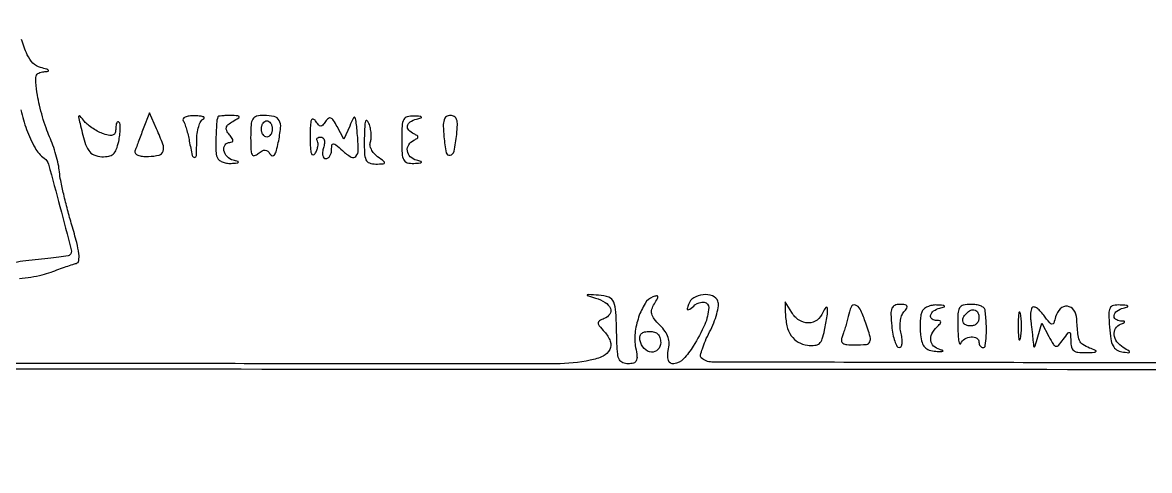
# Model space of a CAD drawing. Extents: x 24 to 1546, y 0 to 2379.
# Drawn here: x 307.7 to 516.6, y 1167.2 to 1250.2 of the extents above; entities that cross this region are included whole.
import ezdxf

# ---------------------------------------------------------------- set-up
doc = ezdxf.new("R2010")
doc.units = 0
doc.header["$MEASUREMENT"] = 0
doc.layers.get('0').update_dxf_attribs({"linetype": 'CONTINUOUS'})

msp = doc.modelspace()

# ---------------------------------------------------------------- linework, layer by layer
for points in [[(339.46395, 1554.999339, -0.000003), (282.698834, 1555.153426, -0.227171)], [(302.225653, 1186.047247, -0.000033), (424.8983, 1186.005815, -0.00004), (547.358432, 1185.946715, -0.198766)], [(562.25368, 1296, 0.000011), (562.194109, 1271.777433, 0.000011), (562.135194, 1247.372216, 0.000011), (562.084427, 1225.948068, 0.000042)], [(669.79548, 1002.302636, -0.00002), (669.596685, 899.530331, -0.000025), (669.388942, 796.915146, -0.198373)], [(563.861081, 1110.208457, 0.000049), (563.904725, 1155.266051, 0.000038), (563.943759, 1204.444984, 0.000038), (563.973218, 1250.41962, 0.000092)], [(307.132438, 1202.815904, 0.018473), (309.279687, 1203.067083, 0.018614), (311.353697, 1203.467273, 0.034086), (313, 1203.969294, -0.003591), (314.427573, 1204.501665, -0.00391), (315.822755, 1204.998244, -0.003673), (317.023646, 1205.405258, -0.019191), (317.694484, 1205.598924, 0.30844), (318.146426, 1206.104181, 0.062314), (318.15522, 1207.374078, 0.034276), (317.766067, 1209.441347, 0.008943), (316.856258, 1212.697312, -0.007702), (316.058611, 1215.524787, -0.007545), (315.342625, 1218.394977, -0.007462), (314.790219, 1220.93125, -0.028107), (314.557912, 1222.540907, 0.031401), (314.344609, 1223.953066, 0.015753), (313.908164, 1225.704656, 0.015576), (313.341037, 1227.494493, 0.022216), (312.719024, 1229.040907, -0.023518), (312.068291, 1230.670958, -0.012684), (311.413809, 1232.732329, -0.012607), (310.852125, 1234.870826, -0.019351), (310.484988, 1236.75, -0.012213), (310.172599, 1239.142819, -0.092685), (310.2625, 1240.271989, -0.211911), (310.731245, 1240.849358, -0.104638), (311.662102, 1241.09968, 0.021336), (312.448492, 1241.17608, 0.574666), (312.512853, 1241.333496, 0.154596), (312.219198, 1241.538292, 0.007478), (311.06268, 1241.879968, -0.129372), (309.648934, 1242.707589, -0.088194), (308.579592, 1244.244357, -0.039116), (307.528853, 1247.089221, -0.00573)], [(307.407144, 1234.036591, 0.037665), (308.477425, 1230.36763, 0.037244), (310.046313, 1226.978863, 0.110767), (311.740292, 1225.080914, -0.171705), (312.521061, 1223.961935, -0.002539), (314.646244, 1216.101264, -0.001919), (316.735167, 1208.091914, -0.261734), (316.487187, 1207.162336, -0.163428), (316.194426, 1207.012101, -0.003075), (314.468995, 1206.761938, -0.007162), (312.432586, 1206.509137, -0.004689), (310.079003, 1206.273447, 0.012834), (307.748668, 1206.001682, 0.020737), (305.785707, 1205.637926, 0.015912)], [(547.388335, 1187.130114, -0.000147), (491.436723, 1187.207635, -0.000148), (435.488215, 1187.318148, -0.198452), (433.53615, 1188.129888, -0.255696), (433.401496, 1188.590805, -0.023303), (433.723588, 1189.786985, -0.025633), (434.279372, 1191.259611, -0.017089), (435.05788, 1192.886543, 0.024737), (435.83715, 1194.581131, 0.028869), (436.400778, 1196.260344, 0.029821), (436.70444, 1197.709995, 0.129027), (436.608906, 1198.576791, 0.213674), (435.609473, 1199.572182, 0.117518), (433.864875, 1199.797414, 0.110567), (432.12507, 1199.209618, 0.178984), (431.165707, 1198, 0.019855), (430.934196, 1197.184488, 0.45803), (431.059035, 1197.010403, 0.189946), (431.377844, 1197.104071, 0.007234), (432.361545, 1197.892501, -0.204457), (434.056788, 1198.392413, -0.392717), (434.903769, 1197.398556, -0.094439), (434.174698, 1194.29825, -0.033442), (432.03543, 1190.25, -0.05339), (430.214792, 1187.902577, -0.161532), (428.447407, 1186.973133, -0.38082), (427.438, 1187.611452, -0.132033), (427.406822, 1189.48477, 0.05975), (427.568738, 1190.757433, 0.081948), (427.389332, 1191.895588, 0.074898), (426.834666, 1192.989179, 0.041647), (425.867156, 1194.132844, -0.028305), (424.799516, 1195.328725, -0.105108), (424.350994, 1196.227762, -0.138825), (424.370431, 1197.088665, -0.065038), (424.837294, 1198.111073, 0.012307), (425.405161, 1199.072242, 0.179307), (425.464728, 1199.455527, 0.41887), (425.252262, 1199.593758, 0.037485), (424.576924, 1199.391145, 0.164214), (423.116046, 1198.180681, 0.055727), (421.92006, 1195.653403, 0.053603), (421.242679, 1192.674081, 0.078625), (421.351198, 1189.994009, -0.021257), (421.60519, 1188.367298, -0.136649), (421.474449, 1187.553191, -0.222146), (420.979781, 1187.134205, -0.066488), (419.975, 1187, -0.096328), (418.983369, 1187.192833, -0.172061), (418.368866, 1187.737157, -0.099409), (418.033683, 1188.794681, -0.020627), (417.90146, 1190.75, 0.004583), (417.694543, 1196.586629, 0.079852), (417.310793, 1198.44188, 0.222485), (416.413672, 1199.311133, 0.066723), (414.5, 1199.696136, 0.001387), (412.586892, 1199.815885, 0.203466), (412.381493, 1199.742831, 0.578914), (412.407074, 1199.629457, 0.002354), (413.925861, 1199.168553, -0.065689), (415.725134, 1198.362632, -0.155233), (416.672714, 1197.261262, -0.255337), (416.568032, 1196.19119, -0.152895), (415.539986, 1195.376971, 0.03727), (414.648781, 1194.956415, 0.274298), (414.424313, 1194.56433, 0.1678), (414.61497, 1194.038728, 0.013772), (415.57811, 1192.91369, -0.09424), (416.644337, 1191.16538, -0.208061), (416.5669, 1189.634916, -0.169014), (415.33148, 1188.424658, -0.060787), (412.960948, 1187.64219, -0.049215), (406.597619, 1187.009867, -0.00039), (355.429556, 1187.014269, -0.000111), (302.201979, 1187.07213, -0.198572)], [(365.593894, 1140.340894, 0.000031), (394.309333, 1140.172569, 0.000737)], [(391.877743, 1140.862882, 0.000036), (365.21239, 1140.725209, 0.666287)]]:
    msp.add_lwpolyline(points, format="xyb")
for points in [[(318.368874, 1231.5, 0.011096), (319.263793, 1228.055004, 0.077239), (319.98811, 1226.47783, 0.151009), (320.943039, 1225.695532, 0.082521), (322.433406, 1225.35924, 0.058447), (323.695049, 1225.4344, 0.14121), (324.525919, 1225.842777, 0.119155), (325.097072, 1226.684452, 0.03572), (325.539698, 1228.180746, 0.021705), (325.745283, 1229.358604, 0.02846), (325.824372, 1230.447675, 0.028514), (325.787757, 1231.331098, 0.173449), (325.595161, 1231.738173, 0.259404), (325.37181, 1231.801861, 0.21822), (325.174828, 1231.649126, 0.087967), (325.040939, 1231.225417, 0.032657), (325, 1230.599279, -0.071179), (324.883903, 1229.787881, -0.218341), (324.528949, 1229.378385, -0.152861), (323.880467, 1229.298009, -0.03183), (322.753838, 1229.578129, -0.040137), (321.798304, 1229.968185, -0.027584), (320.783962, 1230.552934, -0.027892), (319.864157, 1231.229046, -0.049565), (319.20206, 1231.895516, 0.005748), (318.400488, 1232.857764, 0.339164), (318.191157, 1232.90255, 0.347026), (318.097335, 1232.712965, 0.005866)], [(330.092968, 1230.5, 0.001071), (329.623784, 1229.270632, 0.00112), (329.166891, 1228.057532, 0.001074), (328.776816, 1227.007896, 0.004965), (328.5585, 1226.39798, 0.259142), (328.633708, 1225.968418, 0.129105), (329.092799, 1225.631182, 0.071556), (329.936536, 1225.430157, 0.031529), (331.08589, 1225.39798, 0.049204), (333.031445, 1225.659023, 0.269948), (333.770336, 1226.359945, 0.160067), (333.727568, 1227.655311, 0.016871), (332.577534, 1230.5), (331.245276, 1233.5)], [(337.510195, 1231.983504, -0.051494), (337.784609, 1231.416405, -0.013984), (338.098288, 1230.469254, -0.013996), (338.395669, 1229.368472, -0.014121), (338.630018, 1228.256032, 0.008291), (339.164814, 1225.562056, 0.352006), (339.590388, 1225.216978, 0.405228), (339.952772, 1225.565294, 0.008795), (340, 1228.25, -0.032562), (340.09184, 1229.658753, -0.041665), (340.367188, 1230.928893, -0.047058), (340.768335, 1231.902545, -0.177431), (341.25, 1232.337719, 0.253592), (341.410862, 1232.532404, 0.366899), (341.307664, 1232.717133, 0.065484), (340.697251, 1232.858293, 0.017097), (339.690983, 1232.921053, 0.029532), (338.592988, 1232.88706, 0.079172), (337.83701, 1232.695629, 0.173199), (337.495434, 1232.378042, 0.263976)], [(343.918758, 1232.75, 0.063405), (343.673804, 1231.459354, 0.010484), (343.572429, 1228.923508, 0.00957), (343.572813, 1226.381001, 0.07954), (343.776327, 1225.25, 0.135788), (344.102289, 1224.780334, 0.07015), (344.714927, 1224.401263, 0.061563), (345.504885, 1224.164625, 0.055596), (346.356989, 1224.116001, 0.004734), (347.509429, 1224.189333, 0.228049), (347.705031, 1224.301702, 0.509086), (347.657257, 1224.436391, 0.008138), (346.75, 1224.689326, -0.14293), (345.629665, 1225.360199, -0.140917), (345.038399, 1226.531946, -0.203168), (345.259792, 1227.552882, -0.243755), (346.122445, 1228, 0.099983), (346.559765, 1228.088333, 0.312417), (346.712521, 1228.328464, 0.140654), (346.575557, 1228.743816, 0.023685), (346.066993, 1229.419278, -0.054271), (345.563471, 1230.180672, -0.183184), (345.497048, 1230.763368, -0.160628), (345.83465, 1231.293122, -0.039518), (346.694549, 1231.888869, 0.007915), (347.786213, 1232.547286, 0.365736), (347.860485, 1232.778351, 0.293476), (347.638574, 1232.933326, 0.006298), (346.25, 1232.969591, 0.010448), (345.381727, 1232.963183, 0.016412), (344.637073, 1232.91763, 0.010594), (344.036134, 1232.848152, 0.287637)], [(350, 1228.877555, 0.009845), (350.044095, 1226.638216, 0.101993), (350.264553, 1225.747614, 0.365958), (350.700568, 1225.55122, 0.103946), (351.410972, 1225.926114, -0.039972), (352.147239, 1226.443804, -0.148092), (352.692713, 1226.57664, -0.178587), (353.158262, 1226.375061, -0.063875), (353.621101, 1225.804054, 0.214891), (354.013698, 1225.538978, 0.291677), (354.397911, 1225.700097, 0.083593), (354.770148, 1226.492184, 0.017696), (355.129907, 1227.980789, 0.023894), (355.553861, 1230.712633, 0.150624), (355.286954, 1232.07968, 0.217401), (354.360234, 1232.785404, 0.055732), (352.440983, 1233, 0.058993), (351.092264, 1232.840314, 0.202838), (350.39803, 1232.327788, 0.11894), (350.073048, 1231.269108, 0.015269)], [(361.030626, 1229, 0.010657), (361.073808, 1226.974271, 0.062619), (361.250984, 1225.927694, 0.354468), (361.561475, 1225.716767, 0.234715), (361.94933, 1225.952254, 0.045296), (362.26428, 1226.56691, 0.049042), (362.453336, 1227.212247, 0.054724), (362.498472, 1227.79244, 0.131214), (362.375, 1228.202254, -0.12139), (362.277151, 1228.505654, -0.187507), (362.357676, 1228.765662, -0.151507), (362.614153, 1228.940762, -0.074714), (363.008371, 1229, -0.185633), (363.409381, 1228.845805, -0.150007), (363.647805, 1228.446995, -0.093994), (363.681911, 1227.811254, -0.0434), (363.5, 1227, 0.043987), (363.323992, 1226.210739, 0.086344), (363.350135, 1225.569758, 0.136392), (363.566615, 1225.158106, 0.20676), (363.932612, 1225, 0.152855), (364.339687, 1225.127424, 0.098127), (364.686455, 1225.486153, 0.08082), (364.920409, 1226.022193, 0.062641), (365, 1226.654988, -0.037754), (365.06672, 1227.537333, -0.393541), (365.327293, 1227.743773, -0.156463), (365.797798, 1227.550225, -0.008723), (367.006131, 1226.494452, 0.047689), (368.64319, 1225.274934, 0.363824), (369.52309, 1225.410549, 0.187368), (369.948621, 1226.577889, 0.018037), (369.773487, 1229.649679, 0.003169), (369.520962, 1232.182791, 0.174317), (369.315469, 1232.607256, 0.514556), (369.045622, 1232.559355, 0.009734), (368.356293, 1231.037049), (367.298304, 1228.574097), (366.041665, 1230.922148, 0.020656), (365.354254, 1232.088136, 0.144888), (364.858874, 1232.51308, 0.283764), (364.399204, 1232.452165, 0.078573), (363.892513, 1231.8851, -0.036152), (363.373816, 1231.195197, -0.23282), (362.983015, 1231.031644, -0.206556), (362.583112, 1231.234034, -0.028507), (362.015313, 1232, 0.177024), (361.580727, 1232.323215, 0.40601), (361.251997, 1232.151116, 0.069899), (361.071392, 1231.144789, 0.009503)], [(378, 1228.5, 0.012543), (378.06561, 1225.885033, 0.1064), (378.368555, 1224.756112, 0.215676), (379.02222, 1224.236352, 0.074749), (380.25, 1224.116001, 0.005718), (381.392295, 1224.187999, 0.197309), (381.62878, 1224.306344, 0.541772), (381.5883, 1224.449367, 0.01159), (380.75, 1224.689326, -0.130886), (379.596746, 1225.343377, -0.166836), (379.053086, 1226.429809, -0.175295), (379.302779, 1227.580307, -0.144337), (380.25, 1228.416667, 0.029131), (380.85747, 1228.744495, 0.260055), (381, 1229, 0.260055), (380.85747, 1229.255505, 0.029131), (380.25, 1229.583333, -0.093975), (379.298557, 1230.268379, -0.239605), (379.063084, 1231.060274, -0.210339), (379.563308, 1231.797843, -0.076298), (380.75, 1232.310674, 0.01159), (381.5883, 1232.550633, 0.541772), (381.62878, 1232.693656, 0.197309), (381.392295, 1232.812001, 0.005718), (380.25, 1232.883999, 0.074749), (379.02222, 1232.763648, 0.215676), (378.368555, 1232.243888, 0.1064), (378.06561, 1231.114967, 0.012543)], [(385.828078, 1229.00557, 0.023646), (386.245578, 1226.092724, 0.418042), (386.961134, 1225.614421, 0.30193), (387.696538, 1226.355369, 0.019746), (388.188711, 1229.490732, 0.019819), (388.323384, 1231.24574, 0.089671), (388.178736, 1232.258198, 0.177777), (387.750147, 1232.796237, 0.137422), (387.022773, 1233, 0.151113), (386.285082, 1232.77184, 0.171724), (385.850439, 1232.176656, 0.080233), (385.701127, 1231.038989, 0.016365)], [(354, 1230.5, -0.064853), (353.925306, 1229.926543, -0.082425), (353.70625, 1229.440625, -0.098894), (353.381354, 1229.115568, -0.148195), (353, 1229, -0.148195), (352.618646, 1229.115568, -0.098894), (352.29375, 1229.440625, -0.082425), (352.074694, 1229.926543, -0.064853), (352, 1230.5, -0.064853), (352.074694, 1231.073457, -0.082425), (352.29375, 1231.559375, -0.098894), (352.618646, 1231.884432, -0.148195), (353, 1232, -0.148195), (353.381354, 1231.884432, -0.098894), (353.70625, 1231.559375, -0.082425), (353.925306, 1231.073457, -0.064853)], [(371.070285, 1228.75, 0.011749), (371.094242, 1225.99691, 0.097239), (371.373223, 1224.783939, 0.206758), (372.008634, 1224.200138, 0.084028), (373.19113, 1224, 0.007509), (374.59231, 1224.021044, 0.336031), (374.805849, 1224.193155, 0.297715), (374.710498, 1224.467355, 0.006511), (373.52865, 1225.355392, -0.058683), (372.858912, 1225.977573, -0.063744), (372.373491, 1226.722304, -0.072062), (372.136504, 1227.471264, -0.131259), (372.199134, 1228.105392, 0.074432), (372.344106, 1228.782626, 0.035228), (372.336823, 1229.677834, 0.033925), (372.196166, 1230.631836, 0.040661), (371.9319, 1231.5, 0.113077), (371.581264, 1232.010373, 0.549816), (371.307528, 1231.937035, 0.064779), (371.136382, 1230.964806, 0.007519)], [(449.105721, 1196.5, 0.051407), (449.402044, 1194.04553, 0.093132), (450.203095, 1192.195376, 0.11326), (451.489228, 1190.995023, 0.10517), (453.205064, 1190.434427, 0.048809), (454.584214, 1190.422463, 0.158018), (455.416307, 1190.776534, 0.133936), (455.962829, 1191.594983, 0.031278), (456.390969, 1193.204844, 0.011222), (456.859654, 1195.856373, 0.061647), (456.902244, 1197.305902, 0.673434), (456.59724, 1197.397479, 0.076393), (456.080636, 1196.504853, -0.142345), (455.004081, 1195.103154, -0.159386), (453.391776, 1194.574305, -0.144907), (451.659396, 1195.085565, -0.113041), (450.285435, 1196.5), (449.070871, 1198.5)], [(460.745173, 1195.75, -0.01122), (460.511605, 1194.778797, -0.008412), (460.212639, 1193.720313, -0.008514), (459.897358, 1192.733104, -0.019234), (459.617541, 1192, 0.112704), (459.489024, 1191.28818, 0.244971), (459.760194, 1190.821433, 0.119315), (460.515759, 1190.56559, 0.02225), (461.988945, 1190.5, 0.022278), (464.14283, 1190.596017, 0.273371), (464.785204, 1191.057334, 0.179775), (464.839664, 1191.98653, 0.009556), (463.902175, 1194.850777, 0.027836), (462.958889, 1197.1385, 0.214859), (462.095054, 1197.867234, 0.370893), (461.330974, 1197.514178, 0.053564)], [(468.82861, 1194, 0.023417), (469.047573, 1192.467322, 0.036157), (469.392757, 1191.175, 0.040424), (469.801038, 1190.246058, 0.275653), (470.213444, 1190, 0.263356), (470.559435, 1190.19582, 0.101851), (470.748597, 1190.734413, 0.063377), (470.755373, 1191.564051, 0.031883), (470.565349, 1192.595653, -0.047115), (470.394371, 1193.713741, -0.046381), (470.434287, 1194.8501, -0.049905), (470.668288, 1195.860698, -0.09162), (471.079385, 1196.595653, 0.031308), (471.613925, 1197.32859, 0.268377), (471.630758, 1197.718555, 0.249542), (471.297171, 1197.946991, 0.027844), (470.346019, 1198, 0.097998), (469.382018, 1197.809228, 0.207261), (468.86126, 1197.273593, 0.09993), (468.68438, 1196.200631, 0.014817)], [(474.394042, 1196.584473, 0.058637), (474.206621, 1195.848226, 0.020187), (474.105758, 1194.75213, 0.019741), (474.091117, 1193.523517, 0.021616), (474.175426, 1192.334473, 0.041793), (474.458488, 1190.920298, 0.118306), (474.952322, 1190.050962, 0.130707), (475.753089, 1189.550329, 0.056328), (477, 1189.315355, 0.008792), (477.947301, 1189.262117, 0.111859), (478.295507, 1189.327004, 0.662318), (478.294764, 1189.446856, 0.028037), (477.75, 1189.638679, -0.114874), (476.593643, 1190.287398, -0.176652), (476.068169, 1191.294024, -0.151148), (476.278195, 1192.527775, -0.079355), (477.2, 1193.8, 0.018208), (477.777696, 1194.421376, 0.180052), (477.9, 1194.75, 0.354955), (477.742599, 1194.943785, 0.051663), (477.2, 1195, -0.155475), (476.296976, 1195.287751, -0.305919), (476.04304, 1195.962226, -0.18327), (476.594931, 1196.775547, -0.089355), (477.75, 1197.310674, 0.012815), (478.568302, 1197.547079, 0.550003), (478.606677, 1197.692363, 0.189326), (478.357824, 1197.812303, 0.006024), (477.218615, 1197.883999, 0.058887), (476.305785, 1197.822898, 0.061761), (475.447825, 1197.550113, 0.068881), (474.770853, 1197.117391, 0.125172)], [(481.078947, 1193.75, 0.011459), (481.143409, 1192.197245, 0.031921), (481.282867, 1191.115625, 0.122766), (481.467002, 1190.720772, 0.571698), (481.662281, 1190.75, -0.161605), (482.378475, 1191.593481, -0.118456), (483.555724, 1191.971334, -0.152487), (484.579683, 1191.733868, -0.266094), (485, 1191, 0.073375), (485.056379, 1190.617889, 0.087856), (485.220312, 1190.29375, 0.100566), (485.46399, 1190.077063, 0.13236), (485.75, 1190, 0.373188), (486.167505, 1190.362036, 0.022142), (486.343997, 1192.160952, 0.025905), (486.347941, 1194.45026, 0.018572), (486.125, 1197, 0.20746), (485.898439, 1197.383619, 0.066154), (485.302344, 1197.70625, 0.053163), (484.466288, 1197.926649, 0.0379), (483.5, 1198, 0.055258), (482.096268, 1197.84439, 0.211099), (481.404807, 1197.332895, 0.12088), (481.101674, 1196.267573, 0.013801)], [(485, 1195.5, -0.099038), (484.885486, 1194.927543, -0.097945), (484.559375, 1194.440625, -0.097945), (484.072457, 1194.114514, -0.099038), (483.5, 1194, -0.103678), (482.569797, 1194.19498, -0.206496), (482.066255, 1194.735179, -0.193059), (482.095775, 1195.503522, -0.091649), (482.666667, 1196.333333, -0.091649), (483.496478, 1196.904225, -0.193059), (484.264821, 1196.933745, -0.206496), (484.80502, 1196.430203, -0.103678)], [(494.828223, 1197.386032, 0.058007), (494.666105, 1196.956838, 0.030114), (494.560566, 1196.393084, 0.029483), (494.520993, 1195.79352, 0.039445), (494.560134, 1195.25, -0.00608), (494.648382, 1194.617284, -0.002132), (494.760227, 1193.70625, -0.002116), (494.874741, 1192.703075, -0.002475), (494.97468, 1191.75, 0.003204), (495.135171, 1190.24069, 0.458433), (495.266128, 1190.151335, 0.261793), (495.419701, 1190.301152, 0.002094), (495.910963, 1192), (496.622566, 1194.5), (497.942918, 1192.069779, 0.012512), (498.808574, 1190.567341, 0.207431), (499.269995, 1190.242089, 0.271661), (499.749056, 1190.403817, 0.020834), (500.631635, 1191.510909, -0.006217), (501.533642, 1192.712822, -0.294097), (501.807389, 1192.810424, -0.340209), (501.979201, 1192.600277, -0.007379), (502, 1191.19113, 0.061639), (502.135163, 1190.098885, 0.16847), (502.555746, 1189.457008, 0.136224), (503.352427, 1189.133098, 0.035248), (504.75, 1189.070285, 0.004306), (506.377861, 1189.125921, 0.204141), (506.668788, 1189.264852, 0.50922), (506.625848, 1189.457355, 0.009316), (505.5, 1189.921066, -0.053427), (504.273111, 1190.557964, -0.143907), (503.646888, 1191.302396, -0.080509), (503.329521, 1192.530722, -0.009663), (503.125, 1195.333333, 0.135815), (502.588246, 1196.934266, 0.224217), (501.385356, 1197.649086, 0.222404), (500.060932, 1197.17665, 0.134475), (499.212938, 1195.706275, -0.020744), (498.853337, 1194.532397, -0.355873), (498.533157, 1194.336858, -0.191905), (498.107857, 1194.577402, -0.007654), (496.993231, 1196.008973, 0.030323), (496.305632, 1196.814021, 0.059266), (495.653101, 1197.347009, 0.102085), (495.138488, 1197.542501, 0.324005)], [(509.192502, 1193.758627, 0.019947), (509.43698, 1191.59005, 0.079759), (509.845096, 1190.321814, 0.133508), (510.503812, 1189.594523, 0.106075), (511.5, 1189.221796, 0.004275), (512.758897, 1189.046805, 0.363405), (512.910627, 1189.143539, 0.338376), (512.84716, 1189.319334, 0.004036), (511.75, 1190.012859, -0.092309), (510.578072, 1191.082334, -0.133759), (510.059786, 1192.376048, -0.167687), (510.318706, 1193.549425, -0.160816), (511.25, 1194.337719, 0.009076), (511.909806, 1194.617987, 0.295955), (512, 1194.757018, 0.382689), (511.903389, 1194.864758, 0.011437), (511.25, 1194.921053, -0.144034), (510.313703, 1195.261952, -0.29346), (510.045883, 1195.963604, -0.191629), (510.581866, 1196.772956, -0.088124), (511.75, 1197.310674, 0.013916), (512.551741, 1197.544209, 0.556385), (512.588373, 1197.69131, 0.18301), (512.329132, 1197.812527, 0.006284), (511.192502, 1197.883999, 0.061496), (509.911074, 1197.790794, 0.235181), (509.295663, 1197.315718, 0.119347), (509.071169, 1196.281986, 0.012164)], [(492.272364, 1194, 0.008087), (492.298431, 1192.38851, 0.039503), (492.399666, 1191.482813, 0.611425), (492.546986, 1191.439977, 0.142433), (492.705733, 1191.75, 0.029693), (492.840649, 1192.774707, 0.017887), (492.884498, 1194, 0.017887), (492.840649, 1195.225293, 0.029693), (492.705733, 1196.25, 0.142433), (492.546986, 1196.560023, 0.611425), (492.399666, 1196.517187, 0.039503), (492.298431, 1195.61149, 0.008087)], [(426, 1190.926676, -0.188778), (425.488972, 1189.621394, -0.232055), (424.282334, 1189.155562, -0.183129), (422.93584, 1189.805748, -0.143076), (422.188159, 1191.261484, -0.081073), (422.16603, 1192.038825, -0.164476), (422.434093, 1192.580742, -0.142094), (423.011599, 1192.898563, -0.055256), (423.926676, 1193, -0.067185), (424.856143, 1192.874542, -0.12999), (425.5, 1192.5, -0.12999), (425.874542, 1191.856143, -0.067185)]]:
    msp.add_lwpolyline(points, format="xyb", close=True)

doc.saveas('drawing.dxf')
